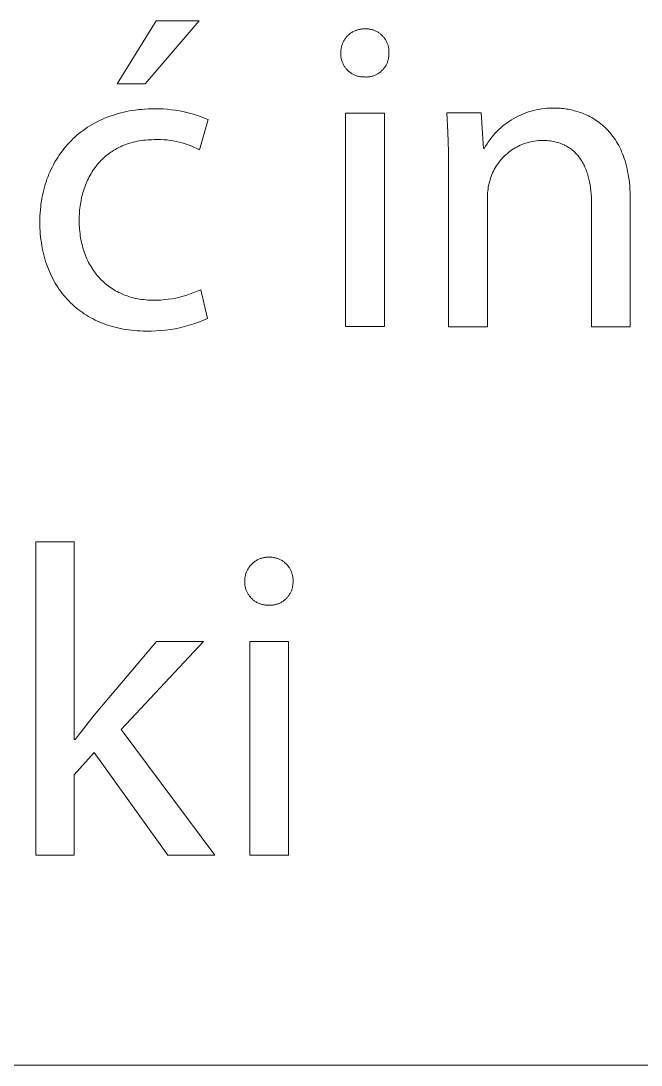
# Model space of a CAD drawing. Header units: millimetres. Extents: x 1422 to 6060, y -58 to 3182.
# Drawn here: x 5449 to 5514.3, y -57.9 to 51.9 of the extents above; entities that cross this region are included whole.
import ezdxf

# ---------------------------------------------------------------- set-up
doc = ezdxf.new("R2010")
doc.units = ezdxf.units.MM
doc.header["$MEASUREMENT"] = 0
doc.layers.add('Domyślny', color=7, linetype='Continuous', true_color=0x000000)

msp = doc.modelspace()

# ---------------------------------------------------------------- linework, layer by layer
at = {"layer": 'Domyślny', "color": 18, "lineweight": 15, "true_color": 0x000000}
for p, q in [((5459.14, 45.3), (5463.25, 51.94)), ((5467.75, 51.94), (5462.08, 45.3)), ((5463.25, 51.94), (5467.75, 51.94)), ((5483.57, 50.52), (5483.64, 50.58)), ((5483.64, 50.58), (5483.7, 50.63)), ((5483.7, 50.63), (5483.78, 50.68)), ((5483.78, 50.68), (5483.85, 50.73)), ((5483.85, 50.73), (5483.92, 50.77)), ((5483.92, 50.77), (5484, 50.81)), ((5484, 50.81), (5484.07, 50.85)), ((5484.07, 50.85), (5484.15, 50.89)), ((5484.15, 50.89), (5484.23, 50.92)), ((5484.23, 50.92), (5484.31, 50.95)), ((5484.31, 50.95), (5484.39, 50.98)), ((5484.39, 50.98), (5484.48, 51.01)), ((5484.48, 51.01), (5484.56, 51.03)), ((5484.56, 51.03), (5484.64, 51.05)), ((5484.64, 51.05), (5484.73, 51.07)), ((5484.73, 51.07), (5484.81, 51.08)), ((5484.81, 51.08), (5484.9, 51.09)), ((5484.9, 51.09), (5484.99, 51.1)), ((5484.99, 51.1), (5485.07, 51.1)), ((5485.07, 51.1), (5485.16, 51.11)), ((5485.16, 51.11), (5485.24, 51.11)), ((5485.24, 51.11), (5485.33, 51.11)), ((5485.33, 51.11), (5485.41, 51.1)), ((5485.41, 51.1), (5485.5, 51.1)), ((5485.5, 51.1), (5485.58, 51.09)), ((5485.58, 51.09), (5485.66, 51.08)), ((5485.66, 51.08), (5485.75, 51.07)), ((5485.75, 51.07), (5485.83, 51.05)), ((5485.83, 51.05), (5485.91, 51.03)), ((5485.91, 51.03), (5485.99, 51.01)), ((5485.99, 51.01), (5486.07, 50.99)), ((5486.07, 50.99), (5486.15, 50.96)), ((5486.15, 50.96), (5486.23, 50.93)), ((5486.23, 50.93), (5486.31, 50.9)), ((5486.31, 50.9), (5486.38, 50.86)), ((5486.38, 50.86), (5486.46, 50.82)), ((5486.46, 50.82), (5486.53, 50.78)), ((5486.53, 50.78), (5486.6, 50.74)), ((5486.6, 50.74), (5486.67, 50.69)), ((5486.67, 50.69), (5486.74, 50.65)), ((5486.74, 50.65), (5486.81, 50.6)), ((5486.81, 50.6), (5486.87, 50.54)), ((5486.87, 50.54), (5486.94, 50.49)), ((5482.8, 49.39), (5482.83, 49.47)), ((5482.83, 49.47), (5482.86, 49.55)), ((5482.86, 49.55), (5482.9, 49.63)), ((5482.9, 49.63), (5482.93, 49.71)), ((5482.93, 49.71), (5482.97, 49.79)), ((5482.97, 49.79), (5483.02, 49.86)), ((5483.02, 49.86), (5483.06, 49.94)), ((5483.06, 49.94), (5483.11, 50.01)), ((5483.11, 50.01), (5483.16, 50.08)), ((5483.16, 50.08), (5483.21, 50.15)), ((5483.21, 50.15), (5483.26, 50.22)), ((5483.26, 50.22), (5483.32, 50.28)), ((5483.32, 50.28), (5483.38, 50.35)), ((5483.38, 50.35), (5483.44, 50.41)), ((5483.44, 50.41), (5483.5, 50.47)), ((5483.5, 50.47), (5483.57, 50.52)), ((5486.94, 50.49), (5487, 50.43)), ((5487, 50.43), (5487.06, 50.37)), ((5487.06, 50.37), (5487.12, 50.31)), ((5487.12, 50.31), (5487.17, 50.25)), ((5487.17, 50.25), (5487.22, 50.18)), ((5487.22, 50.18), (5487.28, 50.12)), ((5487.28, 50.12), (5487.32, 50.05)), ((5487.32, 50.05), (5487.37, 49.98)), ((5487.37, 49.98), (5487.41, 49.91)), ((5487.41, 49.91), (5487.46, 49.83)), ((5487.46, 49.83), (5487.49, 49.76)), ((5487.49, 49.76), (5487.53, 49.68)), ((5487.53, 49.68), (5487.56, 49.61)), ((5487.56, 49.61), (5487.59, 49.53)), ((5487.59, 49.53), (5487.62, 49.45)), ((5487.62, 49.45), (5487.65, 49.37)), ((5482.68, 48.71), (5482.69, 48.8)), ((5482.68, 48.63), (5482.68, 48.71)), ((5482.68, 48.54), (5482.68, 48.63)), ((5482.68, 48.46), (5482.68, 48.54)), ((5482.68, 48.37), (5482.68, 48.46)), ((5482.69, 48.29), (5482.68, 48.37)), ((5482.69, 48.89), (5482.71, 48.97)), ((5482.69, 48.8), (5482.69, 48.89)), ((5482.71, 48.97), (5482.72, 49.06)), ((5482.72, 49.06), (5482.74, 49.14)), ((5482.74, 49.14), (5482.76, 49.23)), ((5482.76, 49.23), (5482.78, 49.31)), ((5482.78, 49.31), (5482.8, 49.39)), ((5487.65, 49.37), (5487.67, 49.29)), ((5487.67, 49.29), (5487.69, 49.21)), ((5487.69, 49.21), (5487.71, 49.13)), ((5487.71, 49.13), (5487.72, 49.04)), ((5487.72, 49.04), (5487.73, 48.96)), ((5487.73, 48.96), (5487.74, 48.88)), ((5487.74, 48.88), (5487.75, 48.79)), ((5487.75, 48.38), (5487.74, 48.29)), ((5487.75, 48.79), (5487.75, 48.71)), ((5487.75, 48.71), (5487.75, 48.63)), ((5487.75, 48.63), (5487.75, 48.54)), ((5487.75, 48.54), (5487.75, 48.46)), ((5487.75, 48.46), (5487.75, 48.38)), ((5482.69, 48.21), (5482.69, 48.29)), ((5482.7, 48.12), (5482.69, 48.21)), ((5482.72, 48.04), (5482.7, 48.12)), ((5482.73, 47.96), (5482.72, 48.04)), ((5482.75, 47.88), (5482.73, 47.96)), ((5482.77, 47.8), (5482.75, 47.88)), ((5482.8, 47.72), (5482.77, 47.8)), ((5482.83, 47.64), (5482.8, 47.72)), ((5482.86, 47.56), (5482.83, 47.64)), ((5482.89, 47.48), (5482.86, 47.56)), ((5482.92, 47.41), (5482.89, 47.48)), ((5482.96, 47.33), (5482.92, 47.41)), ((5483, 47.26), (5482.96, 47.33)), ((5483.04, 47.19), (5483, 47.26)), ((5487.44, 47.27), (5487.4, 47.19)), ((5487.48, 47.34), (5487.44, 47.27)), ((5487.52, 47.41), (5487.48, 47.34)), ((5487.55, 47.49), (5487.52, 47.41)), ((5487.58, 47.57), (5487.55, 47.49)), ((5487.61, 47.64), (5487.58, 47.57)), ((5487.64, 47.72), (5487.61, 47.64)), ((5487.66, 47.8), (5487.64, 47.72)), ((5487.68, 47.88), (5487.66, 47.8)), ((5487.7, 47.96), (5487.68, 47.88)), ((5487.71, 48.05), (5487.7, 47.96)), ((5487.73, 48.13), (5487.71, 48.05)), ((5487.74, 48.21), (5487.73, 48.13)), ((5487.74, 48.29), (5487.74, 48.21)), ((5483.09, 47.12), (5483.04, 47.19)), ((5483.14, 47.05), (5483.09, 47.12)), ((5483.19, 46.98), (5483.14, 47.05)), ((5483.24, 46.92), (5483.19, 46.98)), ((5483.29, 46.85), (5483.24, 46.92)), ((5483.35, 46.79), (5483.29, 46.85)), ((5483.41, 46.73), (5483.35, 46.79)), ((5483.47, 46.67), (5483.41, 46.73)), ((5483.53, 46.62), (5483.47, 46.67)), ((5483.6, 46.57), (5483.53, 46.62)), ((5483.66, 46.52), (5483.6, 46.57)), ((5483.73, 46.47), (5483.66, 46.52)), ((5483.8, 46.42), (5483.73, 46.47)), ((5483.87, 46.38), (5483.8, 46.42)), ((5483.95, 46.34), (5483.87, 46.38)), ((5484.02, 46.3), (5483.95, 46.34)), ((5484.1, 46.26), (5484.02, 46.3)), ((5484.17, 46.23), (5484.1, 46.26)), ((5484.25, 46.2), (5484.17, 46.23)), ((5484.33, 46.17), (5484.25, 46.2)), ((5484.41, 46.14), (5484.33, 46.17)), ((5486.05, 46.14), (5485.97, 46.12)), ((5486.13, 46.17), (5486.05, 46.14)), ((5486.21, 46.2), (5486.13, 46.17)), ((5486.29, 46.23), (5486.21, 46.2)), ((5486.36, 46.26), (5486.29, 46.23)), ((5486.44, 46.3), (5486.36, 46.26)), ((5486.51, 46.34), (5486.44, 46.3)), ((5486.58, 46.38), (5486.51, 46.34)), ((5486.65, 46.43), (5486.58, 46.38)), ((5486.72, 46.47), (5486.65, 46.43)), ((5486.79, 46.52), (5486.72, 46.47)), ((5486.85, 46.57), (5486.79, 46.52)), ((5486.92, 46.63), (5486.85, 46.57)), ((5486.98, 46.68), (5486.92, 46.63)), ((5487.04, 46.74), (5486.98, 46.68)), ((5487.1, 46.8), (5487.04, 46.74)), ((5487.15, 46.86), (5487.1, 46.8)), ((5487.21, 46.92), (5487.15, 46.86)), ((5487.26, 46.99), (5487.21, 46.92)), ((5487.31, 47.06), (5487.26, 46.99)), ((5487.35, 47.12), (5487.31, 47.06)), ((5487.4, 47.19), (5487.35, 47.12)), ((5462.08, 45.3), (5459.14, 45.3)), ((5484.49, 46.12), (5484.41, 46.14)), ((5484.57, 46.1), (5484.49, 46.12)), ((5484.65, 46.08), (5484.57, 46.1)), ((5484.74, 46.07), (5484.65, 46.08)), ((5484.82, 46.06), (5484.74, 46.07)), ((5484.9, 46.05), (5484.82, 46.06)), ((5484.98, 46.04), (5484.9, 46.05)), ((5485.07, 46.04), (5484.98, 46.04)), ((5485.15, 46.04), (5485.07, 46.04)), ((5485.23, 46.04), (5485.15, 46.04)), ((5485.32, 46.03), (5485.23, 46.04)), ((5485.4, 46.03), (5485.32, 46.03)), ((5485.48, 46.04), (5485.4, 46.03)), ((5485.57, 46.04), (5485.48, 46.04)), ((5485.65, 46.05), (5485.57, 46.04)), ((5485.73, 46.07), (5485.65, 46.05)), ((5485.81, 46.08), (5485.73, 46.07)), ((5485.89, 46.1), (5485.81, 46.08)), ((5485.97, 46.12), (5485.89, 46.1)), ((5457.81, 41.69), (5458.09, 41.8)), ((5458.09, 41.8), (5458.36, 41.9)), ((5458.36, 41.9), (5458.65, 42)), ((5458.65, 42), (5458.94, 42.1)), ((5458.94, 42.1), (5459.23, 42.18)), ((5459.23, 42.18), (5459.53, 42.26)), ((5459.53, 42.26), (5459.83, 42.33)), ((5459.83, 42.33), (5460.13, 42.4)), ((5460.13, 42.4), (5460.44, 42.46)), ((5460.44, 42.46), (5460.76, 42.51)), ((5460.76, 42.51), (5461.07, 42.56)), ((5461.07, 42.56), (5461.4, 42.6)), ((5461.4, 42.6), (5461.72, 42.63)), ((5461.72, 42.63), (5462.05, 42.66)), ((5462.05, 42.66), (5462.39, 42.67)), ((5462.39, 42.67), (5462.73, 42.69)), ((5462.73, 42.69), (5463.07, 42.69)), ((5463.07, 42.69), (5463.51, 42.69)), ((5463.51, 42.69), (5463.96, 42.67)), ((5463.96, 42.67), (5464.41, 42.64)), ((5464.41, 42.64), (5464.85, 42.59)), ((5464.85, 42.59), (5465.29, 42.53)), ((5465.29, 42.53), (5465.73, 42.46)), ((5465.73, 42.46), (5466.17, 42.37)), ((5466.17, 42.37), (5466.61, 42.27)), ((5466.61, 42.27), (5467.04, 42.15)), ((5467.04, 42.15), (5467.47, 42.02)), ((5467.47, 42.02), (5467.89, 41.87)), ((5467.89, 41.87), (5468.31, 41.72)), ((5483.19, 42.24), (5487.28, 42.24)), ((5483.19, 19.77), (5483.19, 42.24)), ((5487.28, 42.24), (5487.28, 19.77)), ((5493.95, 40.22), (5493.83, 42.25)), ((5493.83, 42.25), (5497.46, 42.25)), ((5497.46, 42.25), (5497.69, 38.53)), ((5500.91, 41.68), (5501.16, 41.81)), ((5501.16, 41.81), (5501.41, 41.94)), ((5501.41, 41.94), (5501.66, 42.06)), ((5501.66, 42.06), (5501.92, 42.17)), ((5501.92, 42.17), (5502.18, 42.27)), ((5502.18, 42.27), (5502.45, 42.36)), ((5502.45, 42.36), (5502.72, 42.44)), ((5502.72, 42.44), (5502.99, 42.51)), ((5502.99, 42.51), (5503.26, 42.58)), ((5503.26, 42.58), (5503.54, 42.63)), ((5503.54, 42.63), (5503.81, 42.68)), ((5503.81, 42.68), (5504.09, 42.71)), ((5504.09, 42.71), (5504.37, 42.74)), ((5504.37, 42.74), (5504.65, 42.75)), ((5504.65, 42.75), (5504.93, 42.76)), ((5504.93, 42.76), (5505.21, 42.76)), ((5505.21, 42.76), (5505.36, 42.76)), ((5505.36, 42.76), (5505.51, 42.75)), ((5505.51, 42.75), (5505.66, 42.75)), ((5505.66, 42.75), (5505.82, 42.74)), ((5505.82, 42.74), (5505.97, 42.72)), ((5505.97, 42.72), (5506.13, 42.71)), ((5506.13, 42.71), (5506.29, 42.69)), ((5506.29, 42.69), (5506.45, 42.66)), ((5506.45, 42.66), (5506.61, 42.64)), ((5506.61, 42.64), (5506.78, 42.61)), ((5506.78, 42.61), (5506.94, 42.57)), ((5506.94, 42.57), (5507.1, 42.54)), ((5507.1, 42.54), (5507.27, 42.49)), ((5507.27, 42.49), (5507.44, 42.45)), ((5507.44, 42.45), (5507.6, 42.4)), ((5507.6, 42.4), (5507.77, 42.35)), ((5507.77, 42.35), (5507.94, 42.29)), ((5507.94, 42.29), (5508.1, 42.23)), ((5508.1, 42.23), (5508.27, 42.16)), ((5508.27, 42.16), (5508.44, 42.09)), ((5508.44, 42.09), (5508.6, 42.02)), ((5508.6, 42.02), (5508.77, 41.94)), ((5508.77, 41.94), (5508.93, 41.85)), ((5508.93, 41.85), (5509.1, 41.76)), ((5509.1, 41.76), (5509.26, 41.67)), ((5455.79, 40.58), (5456.02, 40.74)), ((5456.02, 40.74), (5456.26, 40.89)), ((5456.26, 40.89), (5456.51, 41.04)), ((5456.51, 41.04), (5456.76, 41.18)), ((5456.76, 41.18), (5457.02, 41.32)), ((5457.02, 41.32), (5457.28, 41.45)), ((5457.28, 41.45), (5457.54, 41.57)), ((5457.54, 41.57), (5457.81, 41.69)), ((5468.72, 41.55), (5467.81, 38.38)), ((5468.31, 41.72), (5468.72, 41.55)), ((5499.33, 40.51), (5499.54, 40.7)), ((5499.54, 40.7), (5499.75, 40.88)), ((5499.75, 40.88), (5499.97, 41.06)), ((5499.97, 41.06), (5500.2, 41.22)), ((5500.2, 41.22), (5500.43, 41.38)), ((5500.43, 41.38), (5500.67, 41.53)), ((5500.67, 41.53), (5500.91, 41.68)), ((5509.26, 41.67), (5509.42, 41.57)), ((5509.42, 41.57), (5509.58, 41.46)), ((5509.58, 41.46), (5509.74, 41.35)), ((5509.74, 41.35), (5509.89, 41.24)), ((5509.89, 41.24), (5510.05, 41.12)), ((5510.05, 41.12), (5510.2, 40.99)), ((5510.2, 40.99), (5510.35, 40.86)), ((5510.35, 40.86), (5510.5, 40.73)), ((5510.5, 40.73), (5510.65, 40.58)), ((5454.48, 39.52), (5454.68, 39.71)), ((5454.68, 39.71), (5454.89, 39.9)), ((5454.89, 39.9), (5455.11, 40.08)), ((5455.11, 40.08), (5455.33, 40.25)), ((5455.33, 40.25), (5455.56, 40.42)), ((5455.56, 40.42), (5455.79, 40.58)), ((5494.01, 38.18), (5493.95, 40.22)), ((5498.4, 39.47), (5498.57, 39.69)), ((5498.57, 39.69), (5498.75, 39.9)), ((5498.75, 39.9), (5498.94, 40.11)), ((5498.94, 40.11), (5499.13, 40.32)), ((5499.13, 40.32), (5499.33, 40.51)), ((5510.65, 40.58), (5510.79, 40.44)), ((5510.79, 40.44), (5510.93, 40.28)), ((5510.93, 40.28), (5511.07, 40.12)), ((5511.07, 40.12), (5511.2, 39.95)), ((5511.2, 39.95), (5511.33, 39.78)), ((5511.33, 39.78), (5511.46, 39.6)), ((5511.46, 39.6), (5511.59, 39.42)), ((5453.36, 38.27), (5453.53, 38.49)), ((5453.53, 38.49), (5453.71, 38.71)), ((5453.71, 38.71), (5453.89, 38.92)), ((5453.89, 38.92), (5454.08, 39.12)), ((5454.08, 39.12), (5454.28, 39.32)), ((5454.28, 39.32), (5454.48, 39.52)), ((5459.11, 38.51), (5458.94, 38.42)), ((5459.29, 38.61), (5459.11, 38.51)), ((5459.47, 38.69), (5459.29, 38.61)), ((5459.65, 38.78), (5459.47, 38.69)), ((5459.84, 38.86), (5459.65, 38.78)), ((5460.03, 38.93), (5459.84, 38.86)), ((5460.22, 39), (5460.03, 38.93)), ((5460.42, 39.06), (5460.22, 39)), ((5460.62, 39.12), (5460.42, 39.06)), ((5460.82, 39.18), (5460.62, 39.12)), ((5461.03, 39.23), (5460.82, 39.18)), ((5461.25, 39.27), (5461.03, 39.23)), ((5461.46, 39.31), (5461.25, 39.27)), ((5461.68, 39.35), (5461.46, 39.31)), ((5461.9, 39.38), (5461.68, 39.35)), ((5462.13, 39.4), (5461.9, 39.38)), ((5462.36, 39.42), (5462.13, 39.4)), ((5462.59, 39.43), (5462.36, 39.42)), ((5462.83, 39.44), (5462.59, 39.43)), ((5463.07, 39.45), (5462.83, 39.44)), ((5463.39, 39.45), (5463.07, 39.45)), ((5463.72, 39.45), (5463.39, 39.45)), ((5464.05, 39.43), (5463.72, 39.45)), ((5464.38, 39.41), (5464.05, 39.43)), ((5464.7, 39.37), (5464.38, 39.41)), ((5465.03, 39.32), (5464.7, 39.37)), ((5465.35, 39.26), (5465.03, 39.32)), ((5465.67, 39.19), (5465.35, 39.26)), ((5465.98, 39.1), (5465.67, 39.19)), ((5466.3, 39.01), (5465.98, 39.1)), ((5466.61, 38.9), (5466.3, 39.01)), ((5466.91, 38.79), (5466.61, 38.9)), ((5467.22, 38.66), (5466.91, 38.79)), ((5467.51, 38.53), (5467.22, 38.66)), ((5467.81, 38.38), (5467.51, 38.53)), ((5497.69, 38.53), (5497.79, 38.53)), ((5497.79, 38.53), (5497.93, 38.77)), ((5497.93, 38.77), (5498.08, 39.01)), ((5498.08, 39.01), (5498.23, 39.24)), ((5498.23, 39.24), (5498.4, 39.47)), ((5500.86, 38.47), (5500.69, 38.36)), ((5501.03, 38.57), (5500.86, 38.47)), ((5501.2, 38.67), (5501.03, 38.57)), ((5501.38, 38.76), (5501.2, 38.67)), ((5501.56, 38.85), (5501.38, 38.76)), ((5501.75, 38.92), (5501.56, 38.85)), ((5501.93, 39), (5501.75, 38.92)), ((5502.12, 39.06), (5501.93, 39)), ((5502.31, 39.12), (5502.12, 39.06)), ((5502.5, 39.18), (5502.31, 39.12)), ((5502.7, 39.22), (5502.5, 39.18)), ((5502.89, 39.26), (5502.7, 39.22)), ((5503.09, 39.3), (5502.89, 39.26)), ((5503.29, 39.32), (5503.09, 39.3)), ((5503.49, 39.34), (5503.29, 39.32)), ((5503.69, 39.36), (5503.49, 39.34)), ((5503.89, 39.36), (5503.69, 39.36)), ((5504.06, 39.36), (5503.89, 39.36)), ((5504.24, 39.35), (5504.06, 39.36)), ((5504.41, 39.34), (5504.24, 39.35)), ((5504.58, 39.33), (5504.41, 39.34)), ((5504.74, 39.31), (5504.58, 39.33)), ((5504.9, 39.28), (5504.74, 39.31)), ((5505.06, 39.26), (5504.9, 39.28)), ((5505.21, 39.22), (5505.06, 39.26)), ((5505.36, 39.19), (5505.21, 39.22)), ((5505.5, 39.15), (5505.36, 39.19)), ((5505.65, 39.11), (5505.5, 39.15)), ((5505.79, 39.06), (5505.65, 39.11)), ((5505.92, 39.01), (5505.79, 39.06)), ((5506.06, 38.95), (5505.92, 39.01)), ((5506.19, 38.9), (5506.06, 38.95)), ((5506.31, 38.83), (5506.19, 38.9)), ((5506.44, 38.77), (5506.31, 38.83)), ((5506.56, 38.7), (5506.44, 38.77)), ((5506.67, 38.63), (5506.56, 38.7)), ((5506.79, 38.55), (5506.67, 38.63)), ((5506.9, 38.47), (5506.79, 38.55)), ((5507, 38.39), (5506.9, 38.47)), ((5511.59, 39.42), (5511.71, 39.23)), ((5511.71, 39.23), (5511.83, 39.03)), ((5511.83, 39.03), (5511.94, 38.82)), ((5511.94, 38.82), (5512.05, 38.61)), ((5512.05, 38.61), (5512.15, 38.39)), ((5452.73, 37.34), (5452.88, 37.58)), ((5452.88, 37.58), (5453.03, 37.82)), ((5453.03, 37.82), (5453.19, 38.05)), ((5453.19, 38.05), (5453.36, 38.27)), ((5457.56, 37.37), (5457.42, 37.24)), ((5457.7, 37.5), (5457.56, 37.37)), ((5457.84, 37.63), (5457.7, 37.5)), ((5457.99, 37.76), (5457.84, 37.63)), ((5458.14, 37.88), (5457.99, 37.76)), ((5458.29, 37.99), (5458.14, 37.88)), ((5458.45, 38.11), (5458.29, 37.99)), ((5458.61, 38.21), (5458.45, 38.11)), ((5458.77, 38.32), (5458.61, 38.21)), ((5458.94, 38.42), (5458.77, 38.32)), ((5494.02, 36.15), (5494.01, 38.18)), ((5499.64, 37.44), (5499.51, 37.29)), ((5499.78, 37.59), (5499.64, 37.44)), ((5499.92, 37.73), (5499.78, 37.59)), ((5500.07, 37.86), (5499.92, 37.73)), ((5500.22, 38), (5500.07, 37.86)), ((5500.37, 38.12), (5500.22, 38)), ((5500.53, 38.24), (5500.37, 38.12)), ((5500.69, 38.36), (5500.53, 38.24)), ((5507.11, 38.31), (5507, 38.39)), ((5507.21, 38.22), (5507.11, 38.31)), ((5507.31, 38.13), (5507.21, 38.22)), ((5507.4, 38.03), (5507.31, 38.13)), ((5507.5, 37.93), (5507.4, 38.03)), ((5507.59, 37.83), (5507.5, 37.93)), ((5507.67, 37.73), (5507.59, 37.83)), ((5507.76, 37.62), (5507.67, 37.73)), ((5507.84, 37.51), (5507.76, 37.62)), ((5507.92, 37.4), (5507.84, 37.51)), ((5507.99, 37.29), (5507.92, 37.4)), ((5512.15, 38.39), (5512.25, 38.17)), ((5512.25, 38.17), (5512.35, 37.94)), ((5512.35, 37.94), (5512.44, 37.7)), ((5512.44, 37.7), (5512.53, 37.45)), ((5512.53, 37.45), (5512.61, 37.2)), ((5452.07, 36.09), (5452.19, 36.35)), ((5452.19, 36.35), (5452.31, 36.6)), ((5452.31, 36.6), (5452.45, 36.85)), ((5452.45, 36.85), (5452.58, 37.1)), ((5452.58, 37.1), (5452.73, 37.34)), ((5456.69, 36.35), (5456.58, 36.19)), ((5456.8, 36.51), (5456.69, 36.35)), ((5456.92, 36.66), (5456.8, 36.51)), ((5457.04, 36.81), (5456.92, 36.66)), ((5457.16, 36.96), (5457.04, 36.81)), ((5457.29, 37.1), (5457.16, 36.96)), ((5457.42, 37.24), (5457.29, 37.1)), ((5498.84, 36.3), (5498.75, 36.12)), ((5498.94, 36.47), (5498.84, 36.3)), ((5499.04, 36.64), (5498.94, 36.47)), ((5499.15, 36.81), (5499.04, 36.64)), ((5499.27, 36.97), (5499.15, 36.81)), ((5499.39, 37.13), (5499.27, 36.97)), ((5499.51, 37.29), (5499.39, 37.13)), ((5508.06, 37.17), (5507.99, 37.29)), ((5508.13, 37.05), (5508.06, 37.17)), ((5508.2, 36.93), (5508.13, 37.05)), ((5508.27, 36.8), (5508.2, 36.93)), ((5508.33, 36.68), (5508.27, 36.8)), ((5508.39, 36.55), (5508.33, 36.68)), ((5508.44, 36.42), (5508.39, 36.55)), ((5508.5, 36.28), (5508.44, 36.42)), ((5508.55, 36.15), (5508.5, 36.28)), ((5512.61, 37.2), (5512.69, 36.94)), ((5512.69, 36.94), (5512.76, 36.67)), ((5512.76, 36.67), (5512.82, 36.39)), ((5512.82, 36.39), (5512.88, 36.11)), ((5451.65, 35.01), (5451.74, 35.28)), ((5451.74, 35.28), (5451.85, 35.55)), ((5451.85, 35.55), (5451.95, 35.82)), ((5451.95, 35.82), (5452.07, 36.09)), ((5456.01, 35.18), (5455.93, 35)), ((5456.1, 35.36), (5456.01, 35.18)), ((5456.19, 35.53), (5456.1, 35.36)), ((5456.28, 35.7), (5456.19, 35.53)), ((5456.38, 35.87), (5456.28, 35.7)), ((5456.48, 36.03), (5456.38, 35.87)), ((5456.58, 36.19), (5456.48, 36.03)), ((5494.02, 19.76), (5494.02, 36.15)), ((5498.39, 35.19), (5498.33, 35)), ((5498.45, 35.38), (5498.39, 35.19)), ((5498.51, 35.57), (5498.45, 35.38)), ((5498.59, 35.76), (5498.51, 35.57)), ((5498.66, 35.94), (5498.59, 35.76)), ((5498.75, 36.12), (5498.66, 35.94)), ((5508.6, 36.01), (5508.55, 36.15)), ((5508.64, 35.87), (5508.6, 36.01)), ((5508.69, 35.73), (5508.64, 35.87)), ((5508.73, 35.58), (5508.69, 35.73)), ((5508.77, 35.44), (5508.73, 35.58)), ((5508.8, 35.29), (5508.77, 35.44)), ((5508.87, 34.99), (5508.8, 35.29)), ((5512.88, 36.11), (5512.94, 35.82)), ((5512.94, 35.82), (5512.99, 35.52)), ((5512.99, 35.52), (5513.03, 35.21)), ((5513.03, 35.21), (5513.07, 34.9)), ((5451.33, 33.87), (5451.4, 34.16)), ((5451.4, 34.16), (5451.48, 34.44)), ((5451.48, 34.44), (5451.56, 34.73)), ((5451.56, 34.73), (5451.65, 35.01)), ((5455.58, 34.07), (5455.52, 33.88)), ((5455.64, 34.26), (5455.58, 34.07)), ((5455.71, 34.45), (5455.64, 34.26)), ((5455.78, 34.64), (5455.71, 34.45)), ((5455.85, 34.82), (5455.78, 34.64)), ((5455.93, 35), (5455.85, 34.82)), ((5498.18, 34.24), (5498.16, 34.05)), ((5498.21, 34.44), (5498.18, 34.24)), ((5498.24, 34.63), (5498.21, 34.44)), ((5498.29, 34.82), (5498.24, 34.63)), ((5498.33, 35), (5498.29, 34.82)), ((5508.92, 34.68), (5508.87, 34.99)), ((5508.97, 34.37), (5508.92, 34.68)), ((5509.01, 34.05), (5508.97, 34.37)), ((5513.07, 34.9), (5513.1, 34.57)), ((5513.1, 34.57), (5513.12, 34.24)), ((5513.12, 34.24), (5513.14, 33.9)), ((5451.11, 32.67), (5451.16, 32.98)), ((5451.16, 32.98), (5451.21, 33.28)), ((5451.21, 33.28), (5451.27, 33.57)), ((5451.27, 33.57), (5451.33, 33.87)), ((5455.33, 33.08), (5455.29, 32.88)), ((5455.37, 33.28), (5455.33, 33.08)), ((5455.42, 33.48), (5455.37, 33.28)), ((5455.47, 33.68), (5455.42, 33.48)), ((5455.52, 33.88), (5455.47, 33.68)), ((5498.13, 33.66), (5498.12, 33.47)), ((5498.12, 33.47), (5498.13, 33.28)), ((5498.14, 33.86), (5498.13, 33.66)), ((5498.13, 33.28), (5498.13, 19.76)), ((5498.16, 34.05), (5498.14, 33.86)), ((5509.04, 33.72), (5509.01, 34.05)), ((5509.06, 33.39), (5509.04, 33.72)), ((5509.07, 33.06), (5509.06, 33.39)), ((5509.07, 32.72), (5509.07, 33.06)), ((5513.14, 33.9), (5513.15, 33.56)), ((5513.15, 33.56), (5513.15, 33.2)), ((5513.15, 33.2), (5513.15, 19.76)), ((5451.02, 31.74), (5451.05, 32.05)), ((5451.05, 32.05), (5451.08, 32.36)), ((5451.08, 32.36), (5451.11, 32.67)), ((5455.18, 32.04), (5455.16, 31.83)), ((5455.2, 32.25), (5455.18, 32.04)), ((5455.23, 32.46), (5455.2, 32.25)), ((5455.26, 32.67), (5455.23, 32.46)), ((5455.29, 32.88), (5455.26, 32.67)), ((5509.07, 19.76), (5509.07, 32.72)), ((5450.99, 31.1), (5451, 31.42)), ((5450.99, 30.78), (5450.99, 31.1)), ((5450.99, 30.46), (5450.99, 30.78)), ((5451, 31.42), (5451.02, 31.74)), ((5455.14, 31.4), (5455.13, 31.19)), ((5455.13, 31.19), (5455.13, 30.97)), ((5455.13, 30.97), (5455.13, 30.73)), ((5455.15, 31.62), (5455.14, 31.4)), ((5455.16, 31.83), (5455.15, 31.62)), ((5451, 30.14), (5450.99, 30.46)), ((5451.02, 29.83), (5451, 30.14)), ((5451.04, 29.52), (5451.02, 29.83)), ((5455.13, 30.73), (5455.14, 30.49)), ((5455.14, 30.49), (5455.15, 30.25)), ((5455.15, 30.25), (5455.17, 30.02)), ((5455.17, 30.02), (5455.19, 29.79)), ((5455.19, 29.79), (5455.22, 29.56)), ((5451.07, 29.21), (5451.04, 29.52)), ((5451.11, 28.91), (5451.07, 29.21)), ((5451.15, 28.61), (5451.11, 28.91)), ((5451.19, 28.32), (5451.15, 28.61)), ((5455.22, 29.56), (5455.25, 29.33)), ((5455.25, 29.33), (5455.28, 29.11)), ((5455.28, 29.11), (5455.32, 28.89)), ((5455.32, 28.89), (5455.36, 28.68)), ((5455.36, 28.68), (5455.41, 28.47)), ((5451.25, 28.02), (5451.19, 28.32)), ((5451.31, 27.74), (5451.25, 28.02)), ((5451.37, 27.45), (5451.31, 27.74)), ((5455.41, 28.47), (5455.47, 28.26)), ((5455.47, 28.26), (5455.52, 28.05)), ((5455.52, 28.05), (5455.58, 27.85)), ((5455.58, 27.85), (5455.65, 27.65)), ((5455.65, 27.65), (5455.72, 27.46)), ((5451.44, 27.17), (5451.37, 27.45)), ((5451.52, 26.9), (5451.44, 27.17)), ((5451.6, 26.62), (5451.52, 26.9)), ((5451.69, 26.35), (5451.6, 26.62)), ((5455.72, 27.46), (5455.79, 27.27)), ((5455.79, 27.27), (5455.87, 27.08)), ((5455.87, 27.08), (5455.95, 26.89)), ((5455.95, 26.89), (5456.04, 26.71)), ((5456.04, 26.71), (5456.13, 26.53)), ((5456.13, 26.53), (5456.22, 26.36)), ((5451.79, 26.09), (5451.69, 26.35)), ((5451.89, 25.83), (5451.79, 26.09)), ((5451.99, 25.57), (5451.89, 25.83)), ((5452.1, 25.32), (5451.99, 25.57)), ((5452.22, 25.08), (5452.1, 25.32)), ((5456.22, 26.36), (5456.32, 26.19)), ((5456.32, 26.19), (5456.42, 26.02)), ((5456.42, 26.02), (5456.52, 25.85)), ((5456.52, 25.85), (5456.63, 25.69)), ((5456.63, 25.69), (5456.74, 25.54)), ((5456.74, 25.54), (5456.85, 25.38)), ((5456.85, 25.38), (5456.97, 25.23)), ((5452.34, 24.83), (5452.22, 25.08)), ((5452.47, 24.6), (5452.34, 24.83)), ((5452.61, 24.36), (5452.47, 24.6)), ((5452.75, 24.13), (5452.61, 24.36)), ((5456.97, 25.23), (5457.1, 25.09)), ((5457.1, 25.09), (5457.22, 24.95)), ((5457.22, 24.95), (5457.35, 24.81)), ((5457.35, 24.81), (5457.48, 24.67)), ((5457.48, 24.67), (5457.62, 24.54)), ((5457.62, 24.54), (5457.75, 24.42)), ((5457.75, 24.42), (5457.9, 24.29)), ((5457.9, 24.29), (5458.04, 24.17)), ((5458.04, 24.17), (5458.19, 24.06)), ((5452.89, 23.91), (5452.75, 24.13)), ((5453.04, 23.69), (5452.89, 23.91)), ((5453.19, 23.47), (5453.04, 23.69)), ((5453.35, 23.26), (5453.19, 23.47)), ((5453.52, 23.06), (5453.35, 23.26)), ((5458.19, 24.06), (5458.34, 23.95)), ((5458.34, 23.95), (5458.49, 23.84)), ((5458.49, 23.84), (5458.65, 23.74)), ((5458.65, 23.74), (5458.81, 23.64)), ((5458.81, 23.64), (5458.97, 23.55)), ((5458.97, 23.55), (5459.13, 23.46)), ((5459.13, 23.46), (5459.3, 23.37)), ((5459.3, 23.37), (5459.47, 23.29)), ((5459.47, 23.29), (5459.64, 23.21)), ((5459.64, 23.21), (5459.82, 23.13)), ((5459.82, 23.13), (5460, 23.06)), ((5466.07, 22.97), (5466.45, 23.08)), ((5466.45, 23.08), (5466.83, 23.21)), ((5466.83, 23.21), (5467.2, 23.35)), ((5467.2, 23.35), (5467.57, 23.5)), ((5467.57, 23.5), (5467.93, 23.66)), ((5467.93, 23.66), (5468.63, 20.62)), ((5453.69, 22.86), (5453.52, 23.06)), ((5453.87, 22.66), (5453.69, 22.86)), ((5454.05, 22.47), (5453.87, 22.66)), ((5454.23, 22.28), (5454.05, 22.47)), ((5454.42, 22.1), (5454.23, 22.28)), ((5454.62, 21.93), (5454.42, 22.1)), ((5460, 23.06), (5460.18, 23)), ((5460.18, 23), (5460.36, 22.94)), ((5460.36, 22.94), (5460.55, 22.88)), ((5460.55, 22.88), (5460.73, 22.83)), ((5460.73, 22.83), (5460.92, 22.78)), ((5460.92, 22.78), (5461.11, 22.74)), ((5461.11, 22.74), (5461.31, 22.7)), ((5461.31, 22.7), (5461.5, 22.67)), ((5461.5, 22.67), (5461.7, 22.64)), ((5461.7, 22.64), (5461.9, 22.61)), ((5461.9, 22.61), (5462.1, 22.59)), ((5462.1, 22.59), (5462.31, 22.57)), ((5462.31, 22.57), (5462.51, 22.56)), ((5462.51, 22.56), (5462.72, 22.55)), ((5462.72, 22.55), (5462.93, 22.55)), ((5462.93, 22.55), (5463.33, 22.56)), ((5463.33, 22.56), (5463.72, 22.57)), ((5463.72, 22.57), (5464.12, 22.61)), ((5464.12, 22.61), (5464.51, 22.65)), ((5464.51, 22.65), (5464.91, 22.71)), ((5464.91, 22.71), (5465.3, 22.78)), ((5465.3, 22.78), (5465.69, 22.87)), ((5465.69, 22.87), (5466.07, 22.97)), ((5454.82, 21.76), (5454.62, 21.93)), ((5455.02, 21.59), (5454.82, 21.76)), ((5455.23, 21.43), (5455.02, 21.59)), ((5455.45, 21.28), (5455.23, 21.43)), ((5455.66, 21.13), (5455.45, 21.28)), ((5455.89, 20.98), (5455.66, 21.13)), ((5456.12, 20.84), (5455.89, 20.98)), ((5456.35, 20.71), (5456.12, 20.84)), ((5456.59, 20.59), (5456.35, 20.71)), ((5456.83, 20.46), (5456.59, 20.59)), ((5457.07, 20.35), (5456.83, 20.46)), ((5457.32, 20.24), (5457.07, 20.35)), ((5457.58, 20.13), (5457.32, 20.24)), ((5457.84, 20.04), (5457.58, 20.13)), ((5458.1, 19.94), (5457.84, 20.04)), ((5458.37, 19.86), (5458.1, 19.94)), ((5458.64, 19.78), (5458.37, 19.86)), ((5458.91, 19.7), (5458.64, 19.78)), ((5466.72, 19.91), (5466.23, 19.77)), ((5467.2, 20.06), (5466.72, 19.91)), ((5467.68, 20.23), (5467.2, 20.06)), ((5468.16, 20.42), (5467.68, 20.23)), ((5468.63, 20.62), (5468.16, 20.42)), ((5459.19, 19.64), (5458.91, 19.7)), ((5459.47, 19.57), (5459.19, 19.64)), ((5459.76, 19.52), (5459.47, 19.57)), ((5460.05, 19.47), (5459.76, 19.52)), ((5460.34, 19.43), (5460.05, 19.47)), ((5460.64, 19.39), (5460.34, 19.43)), ((5460.94, 19.36), (5460.64, 19.39)), ((5461.25, 19.34), (5460.94, 19.36)), ((5461.56, 19.32), (5461.25, 19.34)), ((5461.87, 19.31), (5461.56, 19.32)), ((5462.19, 19.31), (5461.87, 19.31)), ((5462.7, 19.31), (5462.19, 19.31)), ((5463.21, 19.32), (5462.7, 19.31)), ((5463.71, 19.35), (5463.21, 19.32)), ((5464.22, 19.4), (5463.71, 19.35)), ((5464.73, 19.47), (5464.22, 19.4)), ((5465.23, 19.55), (5464.73, 19.47)), ((5465.73, 19.65), (5465.23, 19.55)), ((5466.23, 19.77), (5465.73, 19.65)), ((5487.28, 19.77), (5483.19, 19.77)), ((5498.13, 19.76), (5494.02, 19.76)), ((5513.15, 19.76), (5509.07, 19.76)), ((5450.56, -35.82), (5450.56, -2.86)), ((5450.56, -2.86), (5454.61, -2.86)), ((5454.61, -2.86), (5454.61, -23.66)), ((5473.05, -5.51), (5473.1, -5.44)), ((5473.1, -5.44), (5473.16, -5.37)), ((5473.16, -5.37), (5473.21, -5.31)), ((5473.21, -5.31), (5473.27, -5.24)), ((5473.27, -5.24), (5473.33, -5.18)), ((5473.33, -5.18), (5473.4, -5.13)), ((5473.4, -5.13), (5473.46, -5.07)), ((5473.46, -5.07), (5473.53, -5.02)), ((5473.53, -5.02), (5473.6, -4.96)), ((5473.6, -4.96), (5473.67, -4.91)), ((5473.67, -4.91), (5473.74, -4.87)), ((5473.74, -4.87), (5473.81, -4.82)), ((5473.81, -4.82), (5473.89, -4.78)), ((5473.89, -4.78), (5473.96, -4.74)), ((5473.96, -4.74), (5474.04, -4.71)), ((5474.04, -4.71), (5474.12, -4.67)), ((5474.12, -4.67), (5474.2, -4.64)), ((5474.2, -4.64), (5474.28, -4.61)), ((5474.28, -4.61), (5474.36, -4.59)), ((5474.36, -4.59), (5474.45, -4.57)), ((5474.45, -4.57), (5474.53, -4.55)), ((5474.53, -4.55), (5474.62, -4.53)), ((5474.62, -4.53), (5474.7, -4.51)), ((5474.7, -4.51), (5474.79, -4.5)), ((5474.79, -4.5), (5474.87, -4.5)), ((5474.87, -4.5), (5474.96, -4.49)), ((5474.96, -4.49), (5475.04, -4.49)), ((5475.04, -4.49), (5475.13, -4.49)), ((5475.13, -4.49), (5475.21, -4.49)), ((5475.21, -4.49), (5475.3, -4.49)), ((5475.3, -4.49), (5475.38, -4.49)), ((5475.38, -4.49), (5475.46, -4.5)), ((5475.46, -4.5), (5475.55, -4.51)), ((5475.55, -4.51), (5475.63, -4.52)), ((5475.63, -4.52), (5475.71, -4.54)), ((5475.71, -4.54), (5475.79, -4.56)), ((5475.79, -4.56), (5475.88, -4.58)), ((5475.88, -4.58), (5475.96, -4.6)), ((5475.96, -4.6), (5476.04, -4.63)), ((5476.04, -4.63), (5476.11, -4.66)), ((5476.11, -4.66), (5476.19, -4.69)), ((5476.19, -4.69), (5476.27, -4.73)), ((5476.27, -4.73), (5476.34, -4.76)), ((5476.34, -4.76), (5476.42, -4.8)), ((5476.42, -4.8), (5476.49, -4.85)), ((5476.49, -4.85), (5476.56, -4.89)), ((5476.56, -4.89), (5476.63, -4.94)), ((5476.63, -4.94), (5476.7, -4.99)), ((5476.7, -4.99), (5476.76, -5.04)), ((5476.76, -5.04), (5476.83, -5.1)), ((5476.83, -5.1), (5476.89, -5.15)), ((5476.89, -5.15), (5476.95, -5.21)), ((5476.95, -5.21), (5477.01, -5.27)), ((5477.01, -5.27), (5477.06, -5.33)), ((5477.06, -5.33), (5477.11, -5.4)), ((5477.11, -5.4), (5477.17, -5.46)), ((5477.17, -5.46), (5477.22, -5.53)), ((5472.59, -6.61), (5472.61, -6.52)), ((5472.61, -6.52), (5472.63, -6.44)), ((5472.63, -6.44), (5472.65, -6.36)), ((5472.65, -6.36), (5472.67, -6.27)), ((5472.67, -6.27), (5472.69, -6.19)), ((5472.69, -6.19), (5472.72, -6.11)), ((5472.72, -6.11), (5472.76, -6.03)), ((5472.76, -6.03), (5472.79, -5.95)), ((5472.79, -5.95), (5472.83, -5.87)), ((5472.83, -5.87), (5472.87, -5.8)), ((5472.87, -5.8), (5472.91, -5.72)), ((5472.91, -5.72), (5472.95, -5.65)), ((5472.95, -5.65), (5473, -5.58)), ((5473, -5.58), (5473.05, -5.51)), ((5477.22, -5.53), (5477.26, -5.6)), ((5477.26, -5.6), (5477.31, -5.67)), ((5477.31, -5.67), (5477.35, -5.75)), ((5477.35, -5.75), (5477.39, -5.82)), ((5477.39, -5.82), (5477.42, -5.9)), ((5477.42, -5.9), (5477.46, -5.97)), ((5477.46, -5.97), (5477.49, -6.05)), ((5477.49, -6.05), (5477.52, -6.13)), ((5477.52, -6.13), (5477.54, -6.21)), ((5477.54, -6.21), (5477.57, -6.29)), ((5477.57, -6.29), (5477.59, -6.37)), ((5477.59, -6.37), (5477.6, -6.45)), ((5477.6, -6.45), (5477.62, -6.54)), ((5477.62, -6.54), (5477.63, -6.62)), ((5472.57, -6.78), (5472.58, -6.69)), ((5472.57, -6.87), (5472.57, -6.78)), ((5472.57, -6.95), (5472.57, -6.87)), ((5472.57, -7.04), (5472.57, -6.95)), ((5472.57, -7.12), (5472.57, -7.04)), ((5472.57, -7.2), (5472.57, -7.12)), ((5472.57, -7.29), (5472.57, -7.2)), ((5472.58, -7.37), (5472.57, -7.29)), ((5472.58, -6.69), (5472.59, -6.61)), ((5472.59, -7.46), (5472.58, -7.37)), ((5472.6, -7.54), (5472.59, -7.46)), ((5472.62, -7.62), (5472.6, -7.54)), ((5472.64, -7.7), (5472.62, -7.62)), ((5477.6, -7.61), (5477.58, -7.7)), ((5477.61, -7.53), (5477.6, -7.61)), ((5477.63, -7.45), (5477.61, -7.53)), ((5477.63, -6.62), (5477.64, -6.7)), ((5477.64, -7.37), (5477.63, -7.45)), ((5477.64, -6.7), (5477.65, -6.79)), ((5477.65, -7.2), (5477.64, -7.29)), ((5477.64, -7.29), (5477.64, -7.37)), ((5477.65, -6.79), (5477.65, -6.87)), ((5477.65, -6.87), (5477.65, -6.95)), ((5477.65, -6.95), (5477.65, -7.04)), ((5477.65, -7.04), (5477.65, -7.12)), ((5477.65, -7.12), (5477.65, -7.2)), ((5472.66, -7.78), (5472.64, -7.7)), ((5472.69, -7.86), (5472.66, -7.78)), ((5472.72, -7.94), (5472.69, -7.86)), ((5472.75, -8.02), (5472.72, -7.94)), ((5472.78, -8.1), (5472.75, -8.02)), ((5472.81, -8.17), (5472.78, -8.1)), ((5472.85, -8.25), (5472.81, -8.17)), ((5472.89, -8.32), (5472.85, -8.25)), ((5472.94, -8.39), (5472.89, -8.32)), ((5472.98, -8.46), (5472.94, -8.39)), ((5473.03, -8.53), (5472.98, -8.46)), ((5473.08, -8.6), (5473.03, -8.53)), ((5473.13, -8.66), (5473.08, -8.6)), ((5473.19, -8.73), (5473.13, -8.66)), ((5473.25, -8.79), (5473.19, -8.73)), ((5476.99, -8.78), (5476.94, -8.84)), ((5477.05, -8.72), (5476.99, -8.78)), ((5477.1, -8.65), (5477.05, -8.72)), ((5477.15, -8.59), (5477.1, -8.65)), ((5477.2, -8.52), (5477.15, -8.59)), ((5477.25, -8.45), (5477.2, -8.52)), ((5477.29, -8.38), (5477.25, -8.45)), ((5477.34, -8.31), (5477.29, -8.38)), ((5477.38, -8.24), (5477.34, -8.31)), ((5477.41, -8.16), (5477.38, -8.24)), ((5477.45, -8.09), (5477.41, -8.16)), ((5477.48, -8.01), (5477.45, -8.09)), ((5477.51, -7.93), (5477.48, -8.01)), ((5477.53, -7.85), (5477.51, -7.93)), ((5477.56, -7.78), (5477.53, -7.85)), ((5477.58, -7.7), (5477.56, -7.78)), ((5473.3, -8.85), (5473.25, -8.79)), ((5473.37, -8.91), (5473.3, -8.85)), ((5473.43, -8.96), (5473.37, -8.91)), ((5473.49, -9.01), (5473.43, -8.96)), ((5473.56, -9.07), (5473.49, -9.01)), ((5473.63, -9.11), (5473.56, -9.07)), ((5473.7, -9.16), (5473.63, -9.11)), ((5473.77, -9.2), (5473.7, -9.16)), ((5473.84, -9.24), (5473.77, -9.2)), ((5473.92, -9.28), (5473.84, -9.24)), ((5473.99, -9.32), (5473.92, -9.28)), ((5474.07, -9.35), (5473.99, -9.32)), ((5474.15, -9.38), (5474.07, -9.35)), ((5474.23, -9.41), (5474.15, -9.38)), ((5474.31, -9.44), (5474.23, -9.41)), ((5474.39, -9.46), (5474.31, -9.44)), ((5474.47, -9.48), (5474.39, -9.46)), ((5474.55, -9.5), (5474.47, -9.48)), ((5474.63, -9.51), (5474.55, -9.5)), ((5474.72, -9.52), (5474.63, -9.51)), ((5474.8, -9.53), (5474.72, -9.52)), ((5474.88, -9.54), (5474.8, -9.53)), ((5474.97, -9.54), (5474.88, -9.54)), ((5475.05, -9.54), (5474.97, -9.54)), ((5475.14, -9.54), (5475.05, -9.54)), ((5475.22, -9.55), (5475.14, -9.54)), ((5475.3, -9.54), (5475.22, -9.55)), ((5475.38, -9.54), (5475.3, -9.54)), ((5475.47, -9.53), (5475.38, -9.54)), ((5475.55, -9.52), (5475.47, -9.53)), ((5475.63, -9.51), (5475.55, -9.52)), ((5475.71, -9.5), (5475.63, -9.51)), ((5475.79, -9.48), (5475.71, -9.5)), ((5475.87, -9.46), (5475.79, -9.48)), ((5475.95, -9.43), (5475.87, -9.46)), ((5476.03, -9.41), (5475.95, -9.43)), ((5476.11, -9.38), (5476.03, -9.41)), ((5476.19, -9.35), (5476.11, -9.38)), ((5476.26, -9.31), (5476.19, -9.35)), ((5476.34, -9.28), (5476.26, -9.31)), ((5476.41, -9.24), (5476.34, -9.28)), ((5476.48, -9.19), (5476.41, -9.24)), ((5476.55, -9.15), (5476.48, -9.19)), ((5476.62, -9.1), (5476.55, -9.15)), ((5476.69, -9.05), (5476.62, -9.1)), ((5476.75, -9), (5476.69, -9.05)), ((5476.81, -8.95), (5476.75, -9)), ((5476.88, -8.89), (5476.81, -8.95)), ((5476.94, -8.84), (5476.88, -8.89)), ((5456.71, -21.1), (5463.29, -13.35)), ((5468.22, -13.35), (5459.54, -22.6)), ((5463.29, -13.35), (5468.22, -13.35)), ((5473.09, -13.35), (5477.18, -13.35)), ((5473.09, -35.82), (5473.09, -13.35)), ((5477.18, -13.35), (5477.18, -35.82)), ((5454.7, -23.66), (5456.71, -21.1)), ((5459.54, -22.6), (5469.42, -35.82)), ((5454.61, -23.66), (5454.7, -23.66)), ((5456.71, -25.05), (5454.61, -27.37)), ((5464.46, -35.82), (5456.71, -25.05)), ((5454.61, -27.37), (5454.61, -35.82)), ((5454.61, -35.82), (5450.56, -35.82)), ((5469.42, -35.82), (5464.46, -35.82)), ((5477.18, -35.82), (5473.09, -35.82)), ((6055.35, -57.93), (1422.19, -57.93)), ((6055.35, -57.93), (4307.18, -57.93))]:
    msp.add_line(p, q, dxfattribs=at)

doc.saveas('drawing.dxf')
